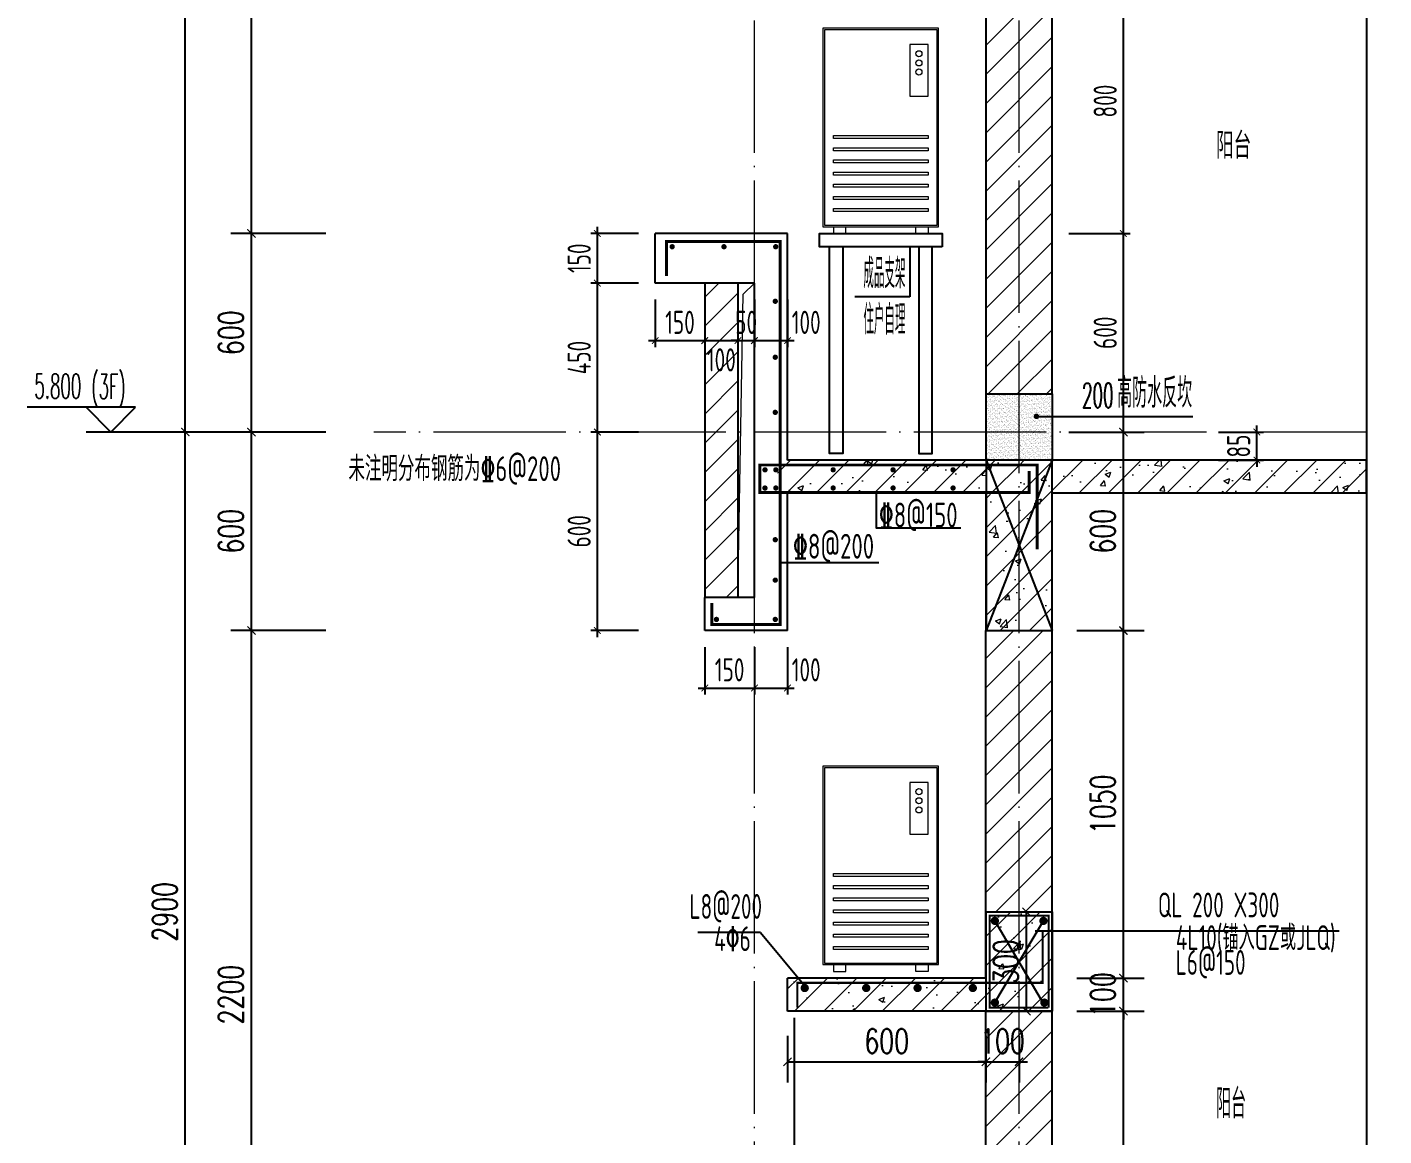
# Model space of a CAD drawing. Extents: x -668857 to 143095, y -247466 to 228182.
# Drawn here: x 45066 to 49166, y 156256 to 159607 of the extents above; entities that cross this region are included whole.
import ezdxf
from ezdxf.enums import TextEntityAlignment as Align

# ---------------------------------------------------------------- set-up
doc = ezdxf.new("R2010")
doc.units = 0
doc.header["$LTSCALE"] = 1000
doc.linetypes.add('DOTE', pattern=[2.42, 2, -0.2, 0.02, -0.2])
doc.linetypes.add('H3普通虚线', pattern=[4.2, 3, -1.2])
doc.layers.get('0').update_dxf_attribs({"linetype": 'CONTINUOUS'})
doc.layers.get('DEFPOINTS').update_dxf_attribs({"linetype": 'CONTINUOUS'})
for name, color, linetype in [('DIM', 2, 'CONTINUOUS'), ('DIM_ELEV', 3, 'CONTINUOUS'), ('DIM_IDEN', 67, 'CONTINUOUS'), ('DIM_SYMB', 3, 'CONTINUOUS'), ('PUB_DIM', 3, 'CONTINUOUS'), ('PUB_TEXT', 2, 'CONTINUOUS'), ('REIN', 6, 'CONTINUOUS'), ('REIND', 1, 'CONTINUOUS'), ('REINL', 1, 'CONTINUOUS'), ('S-BEAM-LINE2', 4, 'H3普通虚线'), ('S-大样-砼线', 7, 'CONTINUOUS'), ('S-引出线', 40, 'CONTINUOUS'), ('TEXT', 2, 'CONTINUOUS'), ('WALL', 5, 'CONTINUOUS'), ('水平筋标注', 7, 'CONTINUOUS'), ('看线', 251, 'CONTINUOUS'), ('空调外机', 8, 'CONTINUOUS'), ('立面-看线', 251, 'CONTINUOUS')]:
    doc.layers.add(name, color=color, linetype=linetype)
for name, color, linetype, lineweight in [('DOTE', 19, 'DOTE', 9), ('PUB_HATCH', 8, 'CONTINUOUS', 9), ('平面-空调室外机', 143, 'CONTINUOUS', 9), ('立面-洞口示意', 152, 'CONTINUOUS', 13)]:
    doc.layers.add(name, color=color, linetype=linetype, lineweight=lineweight)
doc.styles.add('_TCH_DIM', font='SIMPLEX.shx', dxfattribs={"width": 0.7, "bigfont": 'GBCBIG.shx'})
doc.styles.add('_TCH_DIM_T3', font='SIMPLEX', dxfattribs={"width": 0.705882, "bigfont": 'GBCBIG'})
doc.styles.add('DIM_FONT_T3', font='SIMPLEX', dxfattribs={"width": 0.705882, "bigfont": 'GBCBIG'})
doc.styles.add('TSSD_DIMENSION', font='Tssdeng.shx', dxfattribs={"width": 0.7, "bigfont": 'tssdchn.shx'})
doc.styles.add('TSSD_Label', font='Tssdeng.shx', dxfattribs={"width": 0.7, "bigfont": 'hztxt.shx'})
doc.styles.add('TSSD_REIN', font='tssdeng.shx', dxfattribs={"width": 0.7, "height": 300, "bigfont": 'tssdchn.shx'})
doc.dimstyles.new('_TCH_ARCH&&25', dxfattribs={"dimtxt": 74.375, "dimasz": 25, "dimexe": 62.5, "dimexo": 75, "dimgap": 25, "dimtad": 1, "dimdec": 0, "dimzin": 0, "dimdsep": 46, "dimtxsty": '_TCH_DIM_T3', "dimblk": 'ARCHTICK', "dimcen": 0.09, "dimclrt": 7, "dimazin": 0, "dimtfac": 1, "dimtdec": 0, "dimtix": 1, "dimtmove": 2, "dimatfit": 3, "dimldrblk": 'ARCHTICK', "dimfxl": 0, "dimtolj": 1, "dimtzin": 0, "dimarcsym": 0})
doc.dimstyles.new('TSSD_20_20', dxfattribs={"dimtxt": 60, "dimasz": 20, "dimexe": 20, "dimexo": 50, "dimgap": 20, "dimtad": 1, "dimdec": 0, "dimzin": 0, "dimdsep": 46, "dimtxsty": 'TSSD_DIMENSION', "dimblk": 'ARCHTICK', "dimblk1": 'ARCHTICK', "dimblk2": 'ARCHTICK', "dimcen": 0, "dimdle": 20, "dimclrt": 7, "dimadec": 0, "dimazin": 0, "dimtfac": 1, "dimtdec": 0, "dimtix": 1, "dimtmove": 2, "dimatfit": 3, "dimfxl": 0, "dimtolj": 1, "dimtzin": 0, "dimarcsym": 0})
pattern_1 = [(45, (0, 0), (-44.194174, 44.194174), []), (50, (0, 0), (179.315046, -15.688034), [18.75, -206.25]), (355, (0, 0), (-34.687833, 188.048033), [15, -165]), (100.4514, (14.94, -1.3), (144.627345, 172.359886), [15.935047, -175.285528]), (46.1842, (0, 50), (266.81026, -41.379754), [28.125, -309.375]), (96.6356, (22.23, 46.55), (233.66568, 243.52947), [23.90257, -262.92825]), (351.1842, (0, 50), (233.66549, 243.52965), [22.5, -247.5]), (21, (25, 37.5), (149.226763, -100.654723), [18.75, -206.25]), (326, (25, 37.5), (60.828833, 181.28751), [15, -165]), (71.4514, (37.44, 29.11), (210.055657, 80.632624), [15.935047, -175.285528]), (37.5, (0, 0), (3.039964, 83.2234635), [0, -163, 0, -167.5, 0, -165.625]), (7.5, (0, 0), (65.767384, 98.602928), [0, -95.5, 0, -159.25, 0, -63.125]), (327.5, (-55.75, 0), (133.455609, -5.638718), [0, -62.5, 0, -195, 0, -258.75]), (317.5, (-80.75, 0), (145.796542, 25.026246), [0, -81.25, 0, -129.5, 0, -183.75])]
pattern_2 = [(45, (0, 44.88), (-44.1941915, 44.1941915), [])]
pattern_3 = [(45, (-956095.346, 321071.136), (-44.1941915, 44.1941915), [])]
pattern_4 = [(45, (-956095.346, 321026.26), (-44.194174, 44.194174), []), (50, (-956095.35, 321026.26), (179.315046, -15.688034), [18.75, -206.25]), (355, (-956095.35, 321026.26), (-34.687833, 188.048033), [15, -165]), (100.4514, (-956080.4, 321024.95), (144.627345, 172.359886), [15.935047, -175.285528]), (46.1842, (-956095.35, 321076.26), (266.81026, -41.379754), [28.125, -309.375]), (96.6356, (-956073.1, 321072.8), (233.665676, 243.52947), [23.90257, -262.92825]), (351.1842, (-956095.35, 321076.26), (233.66549, 243.52965), [22.5, -247.5]), (21, (-956070.35, 321063.76), (149.226763, -100.654723), [18.75, -206.25]), (326, (-956070.35, 321063.76), (60.828833, 181.28751), [15, -165]), (71.4514, (-956057.91, 321055.37), (210.055657, 80.632624), [15.935047, -175.285528]), (37.5, (-956095.346, 321026.26), (3.039964, 83.2234635), [0, -163, 0, -167.5, 0, -165.625]), (7.5, (-956095.35, 321026.26), (65.767384, 98.602928), [0, -95.5, 0, -159.25, 0, -63.125]), (327.5, (-956151.096, 321026.26), (133.455609, -5.638718), [0, -62.5, 0, -195, 0, -258.75]), (317.5, (-956176.1, 321026.26), (145.796542, 25.026246), [0, -81.25, 0, -129.5, 0, -183.75])]

# ---------------------------------------------------------------- blocks, each defined once
blk = doc.blocks.new('kongtiao')
for p, q in [((-338.7, 49), (-338.7, -550.8)), ((11, 49), (-338.7, 49)), ((-334.1, 44.4), (-334.1, -546.2)), ((6.4, 44.4), (-334.1, 44.4)), ((6.4, -546.2), (6.4, 44.4)), ((11, -550.8), (11, 49)), ((-76.2, -0.5), (-76.2, -156.5)), ((-21.1, -0.5), (-76.2, -0.5)), ((-21.1, -156.5), (-21.1, -0.5)), ((-76.2, -156.5), (-21.1, -156.5)), ((-338.7, -550.8), (11, -550.8)), ((-334.1, -546.2), (6.4, -546.2)), ((-306.6, -550.8), (-306.6, -571.2)), ((-306.6, -571.2), (-269.8, -571.2)), ((-269.8, -571.2), (-269.8, -550.8)), ((-57.9, -571.2), (-57.9, -550.8)), ((-21.1, -571.2), (-57.9, -571.2)), ((-21.1, -550.8), (-21.1, -571.2))]:
    blk.add_line(p, q)
for points in [[(-306.6, -275.4), (-21.1, -275.4), (-21.1, -284.6), (-306.6, -284.6)], [(-306.6, -312.1), (-21.1, -312.1), (-21.1, -321.3), (-306.6, -321.3)], [(-306.6, -348.8), (-21.1, -348.8), (-21.1, -358), (-306.6, -358)], [(-306.6, -385.6), (-21.1, -385.6), (-21.1, -394.7), (-306.6, -394.7)], [(-306.6, -422.3), (-21.1, -422.3), (-21.1, -431.5), (-306.6, -431.5)], [(-306.6, -459), (-21.1, -459), (-21.1, -468.2), (-306.6, -468.2)], [(-306.6, -495.7), (-21.1, -495.7), (-21.1, -504.9), (-306.6, -504.9)]]:
    blk.add_lwpolyline(points, close=True)
for centre in [(-48.7, -28), (-48.7, -55.6), (-48.7, -83.1)]:
    blk.add_circle(centre, 9.18)
blk = doc.blocks.new('_ArchTick')
at = {"color": 0, "linetype": 'ByBlock', "const_width": 0.15}
blk.add_lwpolyline([(-0.5, -0.5), (0.5, 0.5)], dxfattribs=at)
blk = doc.blocks.new('*D2106')
at = {"layer": 'DEFPOINTS', "color": 0}
for p in [(895181.9, -114386.1), (895397.2, -114386.1), (895181.9, -114986.1)]:
    blk.add_point(p, dxfattribs=at)
at = {"layer": 'PUB_DIM', "color": 0, "lineweight": -2}
for p, q in [((895256.9, -114386.1), (895459.7, -114386.1)), ((895397.2, -114986.1), (895397.2, -114386.1)), ((895256.9, -114986.1), (895459.7, -114986.1))]:
    blk.add_line(p, q, dxfattribs=at)
at = {"layer": 'PUB_DIM', "color": 0, "lineweight": -2, "xscale": 25, "yscale": 25, "zscale": 25}
for p, rotation in [((895397.2, -114386.1), 90), ((895397.2, -114986.1), 270)]:
    blk.add_blockref('_ArchTick', p, dxfattribs=dict(at, rotation=rotation))
at = {"layer": 'PUB_DIM', "color": 7, "insert": (895335, -114686.1), "char_height": 74.38, "attachment_point": 5, "rotation": 90, "style": '_TCH_DIM_T3'}
blk.add_mtext('\\A1;600', dxfattribs=at)
blk = doc.blocks.new('*D2107')
at = {"layer": 'DEFPOINTS', "color": 0}
for p in [(895181.9, -114986.1), (895397.2, -114986.1), (895181.9, -116036.1)]:
    blk.add_point(p, dxfattribs=at)
at = {"layer": 'PUB_DIM', "color": 0, "lineweight": -2}
for p, q in [((895256.9, -114986.1), (895459.7, -114986.1)), ((895397.2, -116036.1), (895397.2, -114986.1)), ((895256.9, -116036.1), (895459.7, -116036.1))]:
    blk.add_line(p, q, dxfattribs=at)
at = {"layer": 'PUB_DIM', "color": 0, "lineweight": -2, "xscale": 25, "yscale": 25, "zscale": 25}
for p, rotation in [((895397.2, -114986.1), 90), ((895397.2, -116036.1), 270)]:
    blk.add_blockref('_ArchTick', p, dxfattribs=dict(at, rotation=rotation))
at = {"layer": 'PUB_DIM', "color": 7, "insert": (895335, -115511.1), "char_height": 74.38, "attachment_point": 5, "rotation": 90, "style": '_TCH_DIM_T3'}
blk.add_mtext('\\A1;1050', dxfattribs=at)
blk = doc.blocks.new('*D2108')
at = {"layer": 'DEFPOINTS', "color": 0}
for p in [(895181.9, -116036.1), (895397.2, -116036.1), (895181.9, -116136.1)]:
    blk.add_point(p, dxfattribs=at)
at = {"layer": 'PUB_DIM', "color": 0, "lineweight": -2}
for p, q in [((895256.9, -116036.1), (895459.7, -116036.1)), ((895397.2, -116036.1), (895397.2, -116011.1)), ((895397.2, -116136.1), (895397.2, -116036.1)), ((895256.9, -116136.1), (895459.7, -116136.1)), ((895397.2, -116136.1), (895397.2, -116161.1))]:
    blk.add_line(p, q, dxfattribs=at)
at = {"layer": 'PUB_DIM', "color": 0, "lineweight": -2, "xscale": 25, "yscale": 25, "zscale": 25}
for p, rotation in [((895397.2, -116036.1), 270), ((895397.2, -116136.1), 90)]:
    blk.add_blockref('_ArchTick', p, dxfattribs=dict(at, rotation=rotation))
at = {"layer": 'PUB_DIM', "color": 7, "insert": (895335, -116086.1), "char_height": 74.38, "attachment_point": 5, "rotation": 90, "style": '_TCH_DIM_T3'}
blk.add_mtext('\\A1;100', dxfattribs=at)
blk = doc.blocks.new('*D2109')
at = {"layer": 'DEFPOINTS', "color": 0}
for p in [(895181.9, -116136.1), (895397.2, -116136.1), (895181.9, -117186.1)]:
    blk.add_point(p, dxfattribs=at)
at = {"layer": 'PUB_DIM', "color": 0, "lineweight": -2}
for p, q in [((895256.9, -116136.1), (895459.7, -116136.1)), ((895397.2, -117186.1), (895397.2, -116136.1)), ((895256.9, -117186.1), (895459.7, -117186.1))]:
    blk.add_line(p, q, dxfattribs=at)
at = {"layer": 'PUB_DIM', "color": 0, "lineweight": -2, "xscale": 25, "yscale": 25, "zscale": 25}
for p, rotation in [((895397.2, -116136.1), 90), ((895397.2, -117186.1), 270)]:
    blk.add_blockref('_ArchTick', p, dxfattribs=dict(at, rotation=rotation))
at = {"layer": 'PUB_DIM', "color": 7, "insert": (895335, -116661.1), "char_height": 74.38, "attachment_point": 5, "rotation": 90, "style": '_TCH_DIM_T3'}
blk.add_mtext('\\A1;1050', dxfattribs=at)
blk = doc.blocks.new('*D2111')
at = {"layer": 'DEFPOINTS', "color": 0}
for p in [(894381.9, -116136.1), (894981.9, -116136.1), (894981.9, -116289.2)]:
    blk.add_point(p, dxfattribs=at)
at = {"layer": 'PUB_DIM', "color": 0, "lineweight": -2}
for p, q in [((894381.9, -116211.1), (894381.9, -116351.7)), ((894981.9, -116211.1), (894981.9, -116351.7)), ((894381.9, -116289.2), (894981.9, -116289.2))]:
    blk.add_line(p, q, dxfattribs=at)
at = {"layer": 'PUB_DIM', "color": 0, "lineweight": -2, "xscale": 25, "yscale": 25, "zscale": 25, "rotation": 180}
blk.add_blockref('_ArchTick', (894381.9, -116289.2), dxfattribs=at)
at = {"layer": 'PUB_DIM', "color": 0, "lineweight": -2, "xscale": 25, "yscale": 25, "zscale": 25}
blk.add_blockref('_ArchTick', (894981.9, -116289.2), dxfattribs=at)
at = {"layer": 'PUB_DIM', "color": 7, "insert": (894681.9, -116227), "char_height": 74.38, "attachment_point": 5, "style": '_TCH_DIM_T3'}
blk.add_mtext('\\A1;600', dxfattribs=at)
blk = doc.blocks.new('*D2112')
at = {"layer": 'DEFPOINTS', "color": 0}
for p in [(894981.9, -116136.1), (895081.9, -116136.1), (895081.9, -116289.2)]:
    blk.add_point(p, dxfattribs=at)
at = {"layer": 'PUB_DIM', "color": 0, "lineweight": -2}
for p, q in [((894981.9, -116211.1), (894981.9, -116351.7)), ((895081.9, -116211.1), (895081.9, -116351.7)), ((894981.9, -116289.2), (894956.9, -116289.2)), ((894981.9, -116289.2), (895081.9, -116289.2)), ((895081.9, -116289.2), (895106.9, -116289.2))]:
    blk.add_line(p, q, dxfattribs=at)
at = {"layer": 'PUB_DIM', "color": 0, "lineweight": -2, "xscale": 25, "yscale": 25, "zscale": 25}
blk.add_blockref('_ArchTick', (894981.9, -116289.2), dxfattribs=at)
at = {"layer": 'PUB_DIM', "color": 0, "lineweight": -2, "xscale": 25, "yscale": 25, "zscale": 25, "rotation": 180}
blk.add_blockref('_ArchTick', (895081.9, -116289.2), dxfattribs=at)
at = {"layer": 'PUB_DIM', "color": 7, "insert": (895031.9, -116227), "char_height": 74.38, "attachment_point": 5, "style": '_TCH_DIM_T3'}
blk.add_mtext('\\A1;100', dxfattribs=at)
blk = doc.blocks.new('*D2113')
at = {"layer": 'DEFPOINTS', "color": 0}
for p in [(894981.9, -115836.1), (895104.2, -115836.1), (894981.9, -116136.1)]:
    blk.add_point(p, dxfattribs=at)
at = {"layer": 'PUB_DIM', "color": 0, "lineweight": -2}
for p, q in [((895056.9, -115836.1), (895166.7, -115836.1)), ((895104.2, -116136.1), (895104.2, -115836.1)), ((895056.9, -116136.1), (895166.7, -116136.1))]:
    blk.add_line(p, q, dxfattribs=at)
at = {"layer": 'PUB_DIM', "color": 0, "lineweight": -2, "xscale": 25, "yscale": 25, "zscale": 25}
for p, rotation in [((895104.2, -115836.1), 90), ((895104.2, -116136.1), 270)]:
    blk.add_blockref('_ArchTick', p, dxfattribs=dict(at, rotation=rotation))
at = {"layer": 'PUB_DIM', "color": 7, "insert": (895042, -115986.1), "char_height": 74.38, "attachment_point": 5, "rotation": 90, "style": '_TCH_DIM_T3'}
blk.add_mtext('\\A1;300', dxfattribs=at)
blk = doc.blocks.new('*D2688')
at = {"layer": 'DEFPOINTS', "color": 0}
for p in [(46789.2, 158983.3), (46963.9, 158983.3), (46963.9, 158833.3)]:
    blk.add_point(p, dxfattribs=at)
at = {"layer": 'DIM', "color": 0, "lineweight": -2}
for p, q in [((46789.2, 158813.3), (46789.2, 159003.3)), ((46913.9, 158983.3), (46769.2, 158983.3)), ((46913.9, 158833.3), (46769.2, 158833.3))]:
    blk.add_line(p, q, dxfattribs=at)
at = {"layer": 'DIM', "color": 0, "lineweight": -2, "xscale": 20, "yscale": 20, "zscale": 20}
for p, rotation in [((46789.2, 158983.3), 90), ((46789.2, 158833.3), 270)]:
    blk.add_blockref('_ArchTick', p, dxfattribs=dict(at, rotation=rotation))
at = {"layer": 'DIM', "color": 7, "insert": (46734.2, 158908.3), "char_height": 70, "attachment_point": 5, "rotation": 90, "style": 'TSSD_DIMENSION'}
blk.add_mtext('\\A1;150', dxfattribs=at)
blk = doc.blocks.new('*D2689')
at = {"layer": 'DEFPOINTS', "color": 0}
for p in [(46789.2, 158833.3), (46963.9, 158833.3), (46963.9, 158383.2)]:
    blk.add_point(p, dxfattribs=at)
at = {"layer": 'DIM', "color": 0, "lineweight": -2}
for p, q in [((46913.9, 158833.3), (46769.2, 158833.3)), ((46789.2, 158363.2), (46789.2, 158853.3)), ((46913.9, 158383.2), (46769.2, 158383.2))]:
    blk.add_line(p, q, dxfattribs=at)
at = {"layer": 'DIM', "color": 0, "lineweight": -2, "xscale": 20, "yscale": 20, "zscale": 20}
for p, rotation in [((46789.2, 158833.3), 90), ((46789.2, 158383.2), 270)]:
    blk.add_blockref('_ArchTick', p, dxfattribs=dict(at, rotation=rotation))
at = {"layer": 'DIM', "color": 7, "insert": (46734.2, 158608.2), "char_height": 70, "attachment_point": 5, "rotation": 90, "style": 'TSSD_DIMENSION'}
blk.add_mtext('\\A1;450', dxfattribs=at)
blk = doc.blocks.new('*D2690')
at = {"layer": 'DEFPOINTS', "color": 0}
for p in [(46789.2, 158383.2), (46963.9, 158383.2), (46963.9, 157783.2)]:
    blk.add_point(p, dxfattribs=at)
at = {"layer": 'DIM', "color": 0, "lineweight": -2}
for p, q in [((46913.9, 158383.2), (46769.2, 158383.2)), ((46789.2, 157763.2), (46789.2, 158403.2)), ((46913.9, 157783.2), (46769.2, 157783.2))]:
    blk.add_line(p, q, dxfattribs=at)
at = {"layer": 'DIM', "color": 0, "lineweight": -2, "xscale": 20, "yscale": 20, "zscale": 20}
for p, rotation in [((46789.2, 158383.2), 90), ((46789.2, 157783.2), 270)]:
    blk.add_blockref('_ArchTick', p, dxfattribs=dict(at, rotation=rotation))
at = {"layer": 'DIM', "color": 7, "insert": (46734.2, 158083.2), "char_height": 70, "attachment_point": 5, "rotation": 90, "style": 'TSSD_DIMENSION'}
blk.add_mtext('\\A1;600', dxfattribs=at)
blk = doc.blocks.new('*D2691')
at = {"layer": 'DEFPOINTS', "color": 0}
for p in [(47113.9, 157783.2), (47263.9, 157783.2), (47263.9, 157609.5)]:
    blk.add_point(p, dxfattribs=at)
at = {"layer": 'DIM', "color": 0, "lineweight": -2}
for p, q in [((47113.9, 157733.2), (47113.9, 157589.5)), ((47263.9, 157733.2), (47263.9, 157589.5)), ((47093.9, 157609.5), (47283.9, 157609.5))]:
    blk.add_line(p, q, dxfattribs=at)
at = {"layer": 'DIM', "color": 0, "lineweight": -2, "xscale": 20, "yscale": 20, "zscale": 20, "rotation": 180}
blk.add_blockref('_ArchTick', (47113.9, 157609.5), dxfattribs=at)
at = {"layer": 'DIM', "color": 0, "lineweight": -2, "xscale": 20, "yscale": 20, "zscale": 20}
blk.add_blockref('_ArchTick', (47263.9, 157609.5), dxfattribs=at)
at = {"layer": 'DIM', "color": 7, "insert": (47188.9, 157664.5), "char_height": 70, "attachment_point": 5, "style": 'TSSD_DIMENSION'}
blk.add_mtext('\\A1;150', dxfattribs=at)
blk = doc.blocks.new('*D2692')
at = {"layer": 'DEFPOINTS', "color": 0}
for p in [(47263.9, 157783.2), (47363.9, 157783.2), (47363.9, 157609.5)]:
    blk.add_point(p, dxfattribs=at)
at = {"layer": 'DIM', "color": 0, "lineweight": -2}
for p, q in [((47263.9, 157733.2), (47263.9, 157589.5)), ((47363.9, 157733.2), (47363.9, 157589.5)), ((47243.9, 157609.5), (47383.9, 157609.5))]:
    blk.add_line(p, q, dxfattribs=at)
at = {"layer": 'DIM', "color": 0, "lineweight": -2, "xscale": 20, "yscale": 20, "zscale": 20, "rotation": 180}
blk.add_blockref('_ArchTick', (47263.9, 157609.5), dxfattribs=at)
at = {"layer": 'DIM', "color": 0, "lineweight": -2, "xscale": 20, "yscale": 20, "zscale": 20}
blk.add_blockref('_ArchTick', (47363.9, 157609.5), dxfattribs=at)
at = {"layer": 'DIM', "color": 7, "insert": (47420.3, 157664.5), "char_height": 70, "attachment_point": 5, "style": 'TSSD_DIMENSION'}
blk.add_mtext('\\A1;100', dxfattribs=at)
blk = doc.blocks.new('*D2693')
at = {"layer": 'DEFPOINTS', "color": 0}
for p in [(46963.9, 158833.3), (47113.9, 158833.3), (47113.9, 158659.6)]:
    blk.add_point(p, dxfattribs=at)
at = {"layer": 'DIM', "color": 0, "lineweight": -2}
for p, q in [((46963.9, 158783.3), (46963.9, 158639.6)), ((47113.9, 158783.3), (47113.9, 158639.6)), ((46943.9, 158659.6), (47133.9, 158659.6))]:
    blk.add_line(p, q, dxfattribs=at)
at = {"layer": 'DIM', "color": 0, "lineweight": -2, "xscale": 20, "yscale": 20, "zscale": 20, "rotation": 180}
blk.add_blockref('_ArchTick', (46963.9, 158659.6), dxfattribs=at)
at = {"layer": 'DIM', "color": 0, "lineweight": -2, "xscale": 20, "yscale": 20, "zscale": 20}
blk.add_blockref('_ArchTick', (47113.9, 158659.6), dxfattribs=at)
at = {"layer": 'DIM', "color": 7, "insert": (47038.9, 158714.6), "char_height": 70, "attachment_point": 5, "style": 'TSSD_DIMENSION'}
blk.add_mtext('\\A1;150', dxfattribs=at)
blk = doc.blocks.new('*D2694')
at = {"layer": 'DEFPOINTS', "color": 0}
for p in [(47113.9, 158833.3), (47213.9, 158833.3), (47213.9, 158659.6)]:
    blk.add_point(p, dxfattribs=at)
at = {"layer": 'DIM', "color": 0, "lineweight": -2}
for p, q in [((47113.9, 158783.3), (47113.9, 158639.6)), ((47213.9, 158783.3), (47213.9, 158639.6)), ((47093.9, 158659.6), (47233.9, 158659.6))]:
    blk.add_line(p, q, dxfattribs=at)
at = {"layer": 'DIM', "color": 0, "lineweight": -2, "xscale": 20, "yscale": 20, "zscale": 20, "rotation": 180}
blk.add_blockref('_ArchTick', (47113.9, 158659.6), dxfattribs=at)
at = {"layer": 'DIM', "color": 0, "lineweight": -2, "xscale": 20, "yscale": 20, "zscale": 20}
blk.add_blockref('_ArchTick', (47213.9, 158659.6), dxfattribs=at)
at = {"layer": 'DIM', "color": 7, "insert": (47163.9, 158601.2), "char_height": 70, "attachment_point": 5, "style": 'TSSD_DIMENSION'}
blk.add_mtext('\\A1;100', dxfattribs=at)
blk = doc.blocks.new('*D2695')
at = {"layer": 'DEFPOINTS', "color": 0}
for p in [(47213.9, 158833.3), (47263.9, 158833.3), (47263.9, 158659.6)]:
    blk.add_point(p, dxfattribs=at)
at = {"layer": 'DIM', "color": 0, "lineweight": -2}
for p, q in [((47213.9, 158783.3), (47213.9, 158639.6)), ((47263.9, 158783.3), (47263.9, 158639.6)), ((47213.9, 158659.6), (47193.9, 158659.6)), ((47213.9, 158659.6), (47263.9, 158659.6)), ((47263.9, 158659.6), (47283.9, 158659.6))]:
    blk.add_line(p, q, dxfattribs=at)
at = {"layer": 'DIM', "color": 0, "lineweight": -2, "xscale": 20, "yscale": 20, "zscale": 20}
blk.add_blockref('_ArchTick', (47213.9, 158659.6), dxfattribs=at)
at = {"layer": 'DIM', "color": 0, "lineweight": -2, "xscale": 20, "yscale": 20, "zscale": 20, "rotation": 180}
blk.add_blockref('_ArchTick', (47263.9, 158659.6), dxfattribs=at)
at = {"layer": 'DIM', "color": 7, "insert": (47238.9, 158714.6), "char_height": 70, "attachment_point": 5, "style": 'TSSD_DIMENSION'}
blk.add_mtext('\\A1;50', dxfattribs=at)
blk = doc.blocks.new('*D2696')
at = {"layer": 'DEFPOINTS', "color": 0}
for p in [(47263.9, 158833.3), (47363.9, 158833.3), (47363.9, 158659.6)]:
    blk.add_point(p, dxfattribs=at)
at = {"layer": 'DIM', "color": 0, "lineweight": -2}
for p, q in [((47263.9, 158783.3), (47263.9, 158639.6)), ((47363.9, 158783.3), (47363.9, 158639.6)), ((47243.9, 158659.6), (47383.9, 158659.6))]:
    blk.add_line(p, q, dxfattribs=at)
at = {"layer": 'DIM', "color": 0, "lineweight": -2, "xscale": 20, "yscale": 20, "zscale": 20, "rotation": 180}
blk.add_blockref('_ArchTick', (47263.9, 158659.6), dxfattribs=at)
at = {"layer": 'DIM', "color": 0, "lineweight": -2, "xscale": 20, "yscale": 20, "zscale": 20}
blk.add_blockref('_ArchTick', (47363.9, 158659.6), dxfattribs=at)
at = {"layer": 'DIM', "color": 7, "insert": (47420.3, 158714.6), "char_height": 70, "attachment_point": 5, "style": 'TSSD_DIMENSION'}
blk.add_mtext('\\A1;100', dxfattribs=at)
blk = doc.blocks.new('*D2697')
at = {"layer": 'DEFPOINTS', "color": 0}
for p in [(48616.5, 158383.2), (48782.5, 158383.2), (48616.5, 158298.2)]:
    blk.add_point(p, dxfattribs=at)
at = {"layer": 'DIM', "color": 0, "lineweight": -2}
for p, q in [((48666.5, 158383.2), (48802.5, 158383.2)), ((48782.5, 158383.2), (48782.5, 158403.2)), ((48782.5, 158298.2), (48782.5, 158383.2)), ((48666.5, 158298.2), (48802.5, 158298.2)), ((48782.5, 158298.2), (48782.5, 158278.2))]:
    blk.add_line(p, q, dxfattribs=at)
at = {"layer": 'DIM', "color": 0, "lineweight": -2, "xscale": 20, "yscale": 20, "zscale": 20}
for p, rotation in [((48782.5, 158383.2), 270), ((48782.5, 158298.2), 90)]:
    blk.add_blockref('_ArchTick', p, dxfattribs=dict(at, rotation=rotation))
at = {"layer": 'DIM', "color": 7, "insert": (48727.5, 158340.7), "char_height": 70, "attachment_point": 5, "rotation": 90, "style": 'TSSD_DIMENSION'}
blk.add_mtext('\\A1;85', dxfattribs=at)
blk = doc.blocks.new('*D2704')
at = {"layer": 'DEFPOINTS', "color": 0}
for p in [(48163.9, 159783.2), (48379.1, 159783.2), (48163.9, 158983.2)]:
    blk.add_point(p, dxfattribs=at)
at = {"layer": 'DIM', "color": 0, "lineweight": -2}
for p, q in [((48213.9, 159783.2), (48399.1, 159783.2)), ((48379.1, 158963.2), (48379.1, 159803.2)), ((48213.9, 158983.2), (48399.1, 158983.2))]:
    blk.add_line(p, q, dxfattribs=at)
at = {"layer": 'DIM', "color": 0, "lineweight": -2, "xscale": 20, "yscale": 20, "zscale": 20}
for p, rotation in [((48379.1, 159783.2), 90), ((48379.1, 158983.2), 270)]:
    blk.add_blockref('_ArchTick', p, dxfattribs=dict(at, rotation=rotation))
at = {"layer": 'DIM', "color": 7, "insert": (48324.1, 159383.2), "char_height": 70, "attachment_point": 5, "rotation": 90, "style": 'TSSD_DIMENSION'}
blk.add_mtext('\\A1;800', dxfattribs=at)
blk = doc.blocks.new('*D2705')
at = {"layer": 'DEFPOINTS', "color": 0}
for p in [(48163.9, 158983.2), (48379.1, 158983.2), (48163.9, 158383.2)]:
    blk.add_point(p, dxfattribs=at)
at = {"layer": 'DIM', "color": 0, "lineweight": -2}
for p, q in [((48379.1, 158363.2), (48379.1, 159003.2)), ((48213.9, 158983.2), (48399.1, 158983.2)), ((48213.9, 158383.2), (48399.1, 158383.2))]:
    blk.add_line(p, q, dxfattribs=at)
at = {"layer": 'DIM', "color": 0, "lineweight": -2, "xscale": 20, "yscale": 20, "zscale": 20}
for p, rotation in [((48379.1, 158983.2), 90), ((48379.1, 158383.2), 270)]:
    blk.add_blockref('_ArchTick', p, dxfattribs=dict(at, rotation=rotation))
at = {"layer": 'DIM', "color": 7, "insert": (48324.1, 158683.2), "char_height": 70, "attachment_point": 5, "rotation": 90, "style": 'TSSD_DIMENSION'}
blk.add_mtext('\\A1;600', dxfattribs=at)
blk = doc.blocks.new('*D2757')
at = {"layer": 'DEFPOINTS', "color": 0}
for p in [(45743.7, 157783.2), (46043.7, 157783.2), (46043.7, 155583.2)]:
    blk.add_point(p, dxfattribs=at)
at = {"layer": 'PUB_DIM', "color": 0, "lineweight": -2}
for p, q in [((45968.7, 157783.2), (45681.2, 157783.2)), ((45743.7, 155583.2), (45743.7, 157783.2)), ((45968.7, 155583.2), (45681.2, 155583.2))]:
    blk.add_line(p, q, dxfattribs=at)
at = {"layer": 'PUB_DIM', "color": 0, "lineweight": -2, "xscale": 25, "yscale": 25, "zscale": 25}
for p, rotation in [((45743.7, 157783.2), 90), ((45743.7, 155583.2), 270)]:
    blk.add_blockref('_ArchTick', p, dxfattribs=dict(at, rotation=rotation))
at = {"layer": 'PUB_DIM', "color": 7, "insert": (45681.5, 156683.2), "char_height": 74.38, "attachment_point": 5, "rotation": 90, "style": '_TCH_DIM_T3'}
blk.add_mtext('\\A1;2200', dxfattribs=at)
blk = doc.blocks.new('*D2758')
at = {"layer": 'DEFPOINTS', "color": 0}
for p in [(45743.7, 158383.2), (46043.7, 158383.2), (46043.7, 157783.2)]:
    blk.add_point(p, dxfattribs=at)
at = {"layer": 'PUB_DIM', "color": 0, "lineweight": -2}
for p, q in [((45968.7, 158383.2), (45681.2, 158383.2)), ((45743.7, 157783.2), (45743.7, 158383.2)), ((45968.7, 157783.2), (45681.2, 157783.2))]:
    blk.add_line(p, q, dxfattribs=at)
at = {"layer": 'PUB_DIM', "color": 0, "lineweight": -2, "xscale": 25, "yscale": 25, "zscale": 25}
for p, rotation in [((45743.7, 158383.2), 90), ((45743.7, 157783.2), 270)]:
    blk.add_blockref('_ArchTick', p, dxfattribs=dict(at, rotation=rotation))
at = {"layer": 'PUB_DIM', "color": 7, "insert": (45681.5, 158083.2), "char_height": 74.38, "attachment_point": 5, "rotation": 90, "style": '_TCH_DIM_T3'}
blk.add_mtext('\\A1;600', dxfattribs=at)
blk = doc.blocks.new('*D2759')
at = {"layer": 'DEFPOINTS', "color": 0}
for p in [(45743.7, 158983.3), (46043.7, 158983.3), (46043.7, 158383.2)]:
    blk.add_point(p, dxfattribs=at)
at = {"layer": 'PUB_DIM', "color": 0, "lineweight": -2}
for p, q in [((45968.7, 158983.3), (45681.2, 158983.3)), ((45743.7, 158383.2), (45743.7, 158983.3)), ((45968.7, 158383.2), (45681.2, 158383.2))]:
    blk.add_line(p, q, dxfattribs=at)
at = {"layer": 'PUB_DIM', "color": 0, "lineweight": -2, "xscale": 25, "yscale": 25, "zscale": 25}
for p, rotation in [((45743.7, 158983.3), 90), ((45743.7, 158383.2), 270)]:
    blk.add_blockref('_ArchTick', p, dxfattribs=dict(at, rotation=rotation))
at = {"layer": 'PUB_DIM', "color": 7, "insert": (45681.5, 158683.2), "char_height": 74.38, "attachment_point": 5, "rotation": 90, "style": '_TCH_DIM_T3'}
blk.add_mtext('\\A1;600', dxfattribs=at)
blk = doc.blocks.new('*D2760')
at = {"layer": 'DEFPOINTS', "color": 0}
for p in [(45743.7, 160683.2), (46043.7, 160683.2), (46043.7, 158983.3)]:
    blk.add_point(p, dxfattribs=at)
at = {"layer": 'PUB_DIM', "color": 0, "lineweight": -2}
for p, q in [((45968.7, 160683.2), (45681.2, 160683.2)), ((45743.7, 158983.3), (45743.7, 160683.2)), ((45968.7, 158983.3), (45681.2, 158983.3))]:
    blk.add_line(p, q, dxfattribs=at)
at = {"layer": 'PUB_DIM', "color": 0, "lineweight": -2, "xscale": 25, "yscale": 25, "zscale": 25}
for p, rotation in [((45743.7, 160683.2), 90), ((45743.7, 158983.3), 270)]:
    blk.add_blockref('_ArchTick', p, dxfattribs=dict(at, rotation=rotation))
at = {"layer": 'PUB_DIM', "color": 7, "insert": (45681.5, 159833.2), "char_height": 74.38, "attachment_point": 5, "rotation": 90, "style": '_TCH_DIM_T3'}
blk.add_mtext('\\A1;1700', dxfattribs=at)
blk = doc.blocks.new('*D2774')
at = {"layer": 'DEFPOINTS', "color": 0}
for p in [(45543.7, 158383.2), (46043.7, 158383.2), (46043.7, 155483.2)]:
    blk.add_point(p, dxfattribs=at)
at = {"layer": 'PUB_DIM', "color": 0, "lineweight": -2}
for p, q in [((45968.7, 158383.2), (45481.2, 158383.2)), ((45543.7, 155483.2), (45543.7, 158383.2)), ((45968.7, 155483.2), (45481.2, 155483.2))]:
    blk.add_line(p, q, dxfattribs=at)
at = {"layer": 'PUB_DIM', "color": 0, "lineweight": -2, "xscale": 25, "yscale": 25, "zscale": 25}
for p, rotation in [((45543.7, 158383.2), 90), ((45543.7, 155483.2), 270)]:
    blk.add_blockref('_ArchTick', p, dxfattribs=dict(at, rotation=rotation))
at = {"layer": 'PUB_DIM', "color": 7, "insert": (45481.5, 156933.2), "char_height": 74.38, "attachment_point": 5, "rotation": 90, "style": '_TCH_DIM_T3'}
blk.add_mtext('\\A1;2900', dxfattribs=at)
blk = doc.blocks.new('*D2775')
at = {"layer": 'DEFPOINTS', "color": 0}
for p in [(45543.7, 161283.2), (46043.7, 161283.2), (46043.7, 158383.2)]:
    blk.add_point(p, dxfattribs=at)
at = {"layer": 'PUB_DIM', "color": 0, "lineweight": -2}
for p, q in [((45968.7, 161283.2), (45481.2, 161283.2)), ((45543.7, 158383.2), (45543.7, 161283.2)), ((45968.7, 158383.2), (45481.2, 158383.2))]:
    blk.add_line(p, q, dxfattribs=at)
at = {"layer": 'PUB_DIM', "color": 0, "lineweight": -2, "xscale": 25, "yscale": 25, "zscale": 25}
for p, rotation in [((45543.7, 161283.2), 90), ((45543.7, 158383.2), 270)]:
    blk.add_blockref('_ArchTick', p, dxfattribs=dict(at, rotation=rotation))
at = {"layer": 'PUB_DIM', "color": 7, "insert": (45481.5, 159833.2), "char_height": 74.38, "attachment_point": 5, "rotation": 90, "style": '_TCH_DIM_T3'}
blk.add_mtext('\\A1;2900', dxfattribs=at)
blk = doc.blocks.new('20210809.02275929')
at = {"layer": 'REIN', "const_width": 9}
for points in [[(88113.3, 67634.2), (88113.3, 67738.1), (88457.1, 67738.1), (88457.1, 66580.9), (88250.3, 66580.9), (88250.3, 66645.6)], [(89233.9, 66808.4), (89233.9, 67063.1), (88395.2, 67063.1), (88395.2, 66980.3), (89209.6, 66980.3), (89209.6, 67044.5)]]:
    blk.add_lwpolyline(points, dxfattribs=at)
at = {"layer": 'REIN', "const_width": 8}
for points in [[(88126.4, 67722.7, 1), (88134.4, 67722.7, 1)], [(88283, 67722.7, 1), (88291, 67722.7, 1)], [(88439.4, 67722.7, 1), (88447.4, 67722.7, 1)], [(88438, 67557.9, 1), (88446, 67557.9, 1)], [(88438, 67388.8, 1), (88446, 67388.8, 1)], [(88438, 67222.2, 1), (88446, 67222.2, 1)], [(88406.9, 67048.5, 1), (88414.9, 67048.5, 1)], [(88439.8, 67048.5, 1), (88447.8, 67048.5, 1)], [(88613, 67048.5, 1), (88621, 67048.5, 1)], [(88794.1, 67048.5, 1), (88802.1, 67048.5, 1)], [(88975.4, 67048.5, 1), (88983.4, 67048.5, 1)], [(88406.9, 66993.5, 1), (88414.9, 66993.5, 1)], [(88439.8, 66993.5, 1), (88447.8, 66993.5, 1)], [(88613, 66993.5, 1), (88621, 66993.5, 1)], [(88794.1, 66993.5, 1), (88802.1, 66993.5, 1)], [(88975.4, 66993.5, 1), (88983.4, 66993.5, 1)], [(88438, 66837.3, 1), (88446, 66837.3, 1)], [(88438, 66715.1, 1), (88446, 66715.1, 1)], [(88260.3, 66596.4, 1), (88268.3, 66596.4, 1)], [(88438, 66596.4, 1), (88446, 66596.4, 1)]]:
    blk.add_lwpolyline(points, format="xyb", close=True, dxfattribs=at)
at = {"layer": 'S-引出线'}
blk.add_line((88457.1, 66768.4), (88755, 66768.4), dxfattribs=at)
blk.add_lwpolyline([(88746.9, 66980.3), (88746.9, 66873.3), (89002.9, 66873.3)], dxfattribs=at)
at = {"layer": 'TEXT', "style": 'TSSD_REIN', "width": 0.7}
for s, p in [('未注明分布钢筋为%%1326@200', (87152, 67014.4)), ('%%1328@150', (88755.1, 66874.3)), ('\x848@200', (88495.7, 66780.1))]:
    blk.add_text(s, height=75, rotation=0, dxfattribs=at).set_placement(p)
blk = doc.blocks.new('20210810.12121897')
at = {"layer": 'S-大样-砼线'}
for p, q in [((0, 515), (200, 0)), ((200, 515), (0, 0))]:
    blk.add_line(p, q, dxfattribs=at)
blk.add_lwpolyline([(200, 515), (0, 515), (0, 0), (200, 0)], close=True, dxfattribs=at)
blk = doc.blocks.new('QL-3')
at = {"layer": 'REIND', "const_width": 12.5}
for points in [[(312893.5, 71264.4, 1), (312881, 71264.4, 1)], [(313040.3, 71264.4, 1), (313027.8, 71264.4, 1)], [(312893.5, 71017.4, 1), (312881, 71017.4, 1)], [(313043, 71017.4, 1), (313030.5, 71017.4, 1)]]:
    blk.add_lwpolyline(points, format="xyb", close=True, dxfattribs=at)
at = {"layer": 'REINL', "const_width": 6.25}
blk.add_lwpolyline([(313049.7, 71001.6), (313049.7, 71280), (312871.7, 71280), (312871.7, 71001.8), (313049.3, 71001.8)], dxfattribs=at)
at = {"layer": 'S-BEAM-LINE2'}
for p, q in [((312887.3, 71017.4), (313034, 71264.4)), ((312887.3, 71264.4), (313034, 71014.1))]:
    blk.add_line(p, q, dxfattribs=at)
blk.add_lwpolyline([(312860.5, 71291.8), (313060.4, 71291.8), (313060.4, 70991.8), (312860.5, 70991.8)], close=True, dxfattribs=at)
at = {"layer": 'TEXT'}
blk.add_line((313009.3, 71233.9), (313928.2, 71233.9), dxfattribs=at)
at = {"layer": 'TEXT', "style": 'TSSD_Label', "width": 0.65}
for s, p in [('QL 200 X300', (313747.1, 71252.6)), ('4L10(锚入GZ或JLQ)', (313917.4, 71153.8)), ('L6@150', (313645.1, 71078.8))]:
    blk.add_text(s, height=75, dxfattribs=at).set_placement(p, align=Align.BOTTOM_RIGHT)
blk = doc.blocks.new('BW-27856318', base_point=(594987.6, -571981, 0))
at = {"layer": 'REIND', "const_width": 12.5}
for points in [[(595320.6, -571921.5, 1), (595308.1, -571921.5, 1)], [(595506.4, -571921.5, 1), (595493.9, -571921.5, 1)], [(595661.6, -571921.5, 1), (595649.1, -571921.5, 1)], [(595828.6, -571921.5, 1), (595816.1, -571921.5, 1)]]:
    blk.add_lwpolyline(points, format="xyb", close=True, dxfattribs=at)
at = {"layer": 'REINL', "const_width": 6.25}
blk.add_lwpolyline([(595292.1, -571981), (595292.1, -571905.9), (596033.8, -571905.9), (596033.8, -571750.9)], dxfattribs=at)
at = {"layer": 'TEXT', "extrusion": (1.22465e-16, 0, -1)}
blk.add_line((595181.1, -571753.7), (594991, -571753.7), dxfattribs=at)
at = {"layer": 'TEXT'}
blk.add_line((595181.1, -571753.7), (595314.3, -571915.2), dxfattribs=at)
at = {"layer": 'TEXT', "style": 'TSSD_Label', "width": 0.65}
for s, p in [('L8@200', (595185.3, -571735)), ('4%%1306', (595151.2, -571832.5))]:
    blk.add_text(s, height=75, dxfattribs=at).set_placement(p, align=Align.BOTTOM_RIGHT)
blk = doc.blocks.new('VBCVBCBCBF')
at = {"layer": 'PUB_HATCH'}
h = blk.add_hatch(dxfattribs=at)
h.set_pattern_fill('普通砖', color=256, scale=25, style=0)
h.set_pattern_definition(pattern_2)
h.paths.add_polyline_path([(894981.9, -115836.1), (895181.9, -115836.1), (895181.9, -114986.1), (894981.9, -114986.1)])
h = blk.add_hatch(dxfattribs=at)
h.set_pattern_fill('钢筋混凝土', color=256, scale=25, style=0)
h.set_pattern_definition(pattern_1)
h.paths.add_polyline_path([(894981.9, -116036.1), (895181.9, -116136.1), (895181.9, -115836.1), (894981.9, -115836.1)])
h = blk.add_hatch(dxfattribs=at)
h.set_pattern_fill('钢筋混凝土', color=256, scale=25, style=0)
h.set_pattern_definition(pattern_1)
h.paths.add_polyline_path([(895181.9, -116136.1), (894981.9, -116036.1), (894381.9, -116036.1), (894381.9, -116136.1)])
h = blk.add_hatch(dxfattribs=at)
h.set_pattern_fill('普通砖', color=256, scale=25, style=0)
h.set_pattern_definition(pattern_2)
h.paths.add_polyline_path([(895181.9, -117171.1), (895181.9, -116136.1), (894981.9, -116136.1), (894981.9, -117171.1)])
at = {"layer": 'WALL'}
for p, q in [((894981.9, -115836.1), (894981.9, -114986.1)), ((894981.9, -114986.1), (895181.9, -114986.1)), ((895181.9, -115836.1), (895181.9, -114986.1)), ((894981.9, -116036.1), (894981.9, -115836.1)), ((894981.9, -115836.1), (895181.9, -115836.1)), ((895181.9, -116136.1), (895181.9, -115836.1)), ((894981.9, -116036.1), (894381.9, -116036.1)), ((894381.9, -116136.1), (894381.9, -116036.1)), ((895181.9, -116136.1), (894381.9, -116136.1)), ((894981.9, -117171.1), (894981.9, -116136.1)), ((894981.9, -116136.1), (895181.9, -116136.1)), ((895181.9, -117171.1), (895181.9, -116136.1))]:
    blk.add_line(p, q, dxfattribs=at)
at = {"layer": '看线'}
blk.add_line((894401.9, -116156.1), (894401.9, -117166.1), dxfattribs=at)
at = {"layer": '平面-空调室外机'}
blk.add_blockref('kongtiao', (894827.8, -115444.9), dxfattribs=at)
at = {"layer": 'PUB_TEXT', "style": 'DIM_FONT_T3', "width": 0.705882}
blk.add_text('阳台', height=89.36, dxfattribs=at).set_placement((895677.3, -116460.5))
at = {"layer": 'PUB_DIM'}
for p1, p2, distance, picture, middle in [((895181.9, -114986.1), (895181.9, -114386.1), -215.2, '*D2106', (895335, -114686.1)), ((895181.9, -116036.1), (895181.9, -114986.1), -215.2, '*D2107', (895335, -115511.1)), ((894981.9, -116136.1), (894981.9, -115836.1), -122.3, '*D2113', (895042, -115986.1)), ((895181.9, -116136.1), (895181.9, -116036.1), -215.2, '*D2108', (895335, -116086.1)), ((895181.9, -117186.1), (895181.9, -116136.1), -215.2, '*D2109', (895335, -116661.1)), ((894381.9, -116136.1), (894981.9, -116136.1), -153.1, '*D2111', (894681.9, -116227)), ((894981.9, -116136.1), (895081.9, -116136.1), -153.1, '*D2112', (895031.9, -116227))]:
    dim = blk.add_aligned_dim(p1=p1, p2=p2, distance=distance, dimstyle='_TCH_ARCH&&25', dxfattribs=at)
    dim.commit()
    dim.dimension.update_dxf_attribs({"geometry": picture, "text_midpoint": middle})

msp = doc.modelspace()

# ---------------------------------------------------------------- hatches: boundary and pattern name
at = {"layer": 'PUB_HATCH'}
h = msp.add_hatch(dxfattribs=at)
h.set_pattern_fill('普通砖', color=256, scale=25, style=0)
h.set_pattern_definition(pattern_3)
h.paths.add_polyline_path([(48163.85, 158498.23), (48163.85, 159783.23), (47963.85, 159783.23), (47963.85, 158498.23)])
h = msp.add_hatch(dxfattribs=at)
h.set_pattern_fill('普通砖', color=256, scale=25, style=0)
h.set_pattern_definition(pattern_3)
h.paths.add_polyline_path([(47113.85, 158833.26), (47113.85, 157883.26), (47213.85, 157883.26), (47213.85, 158833.26)])
h = msp.add_hatch(dxfattribs=at)
h.set_pattern_fill('钢筋混凝土', color=256, scale=25, style=0)
h.set_pattern_definition(pattern_4)
h.paths.add_polyline_path([(48063.85, 158231.56), (48063.85, 158298.23), (47363.85, 158298.23), (47330.52, 158264.89), (47363.85, 158198.23), (47963.85, 158198.23)])
h = msp.add_hatch(dxfattribs=at)
h.set_pattern_fill('钢筋混凝土', color=256, scale=25, style=0)
h.set_pattern_definition(pattern_4)
h.paths.add_polyline_path([(49113.85, 158298.23), (48063.85, 158298.23), (48063.85, 158231.56), (48163.85, 158198.23), (49113.85, 158198.23)])
h = msp.add_hatch(dxfattribs=at)
h.set_pattern_fill('钢筋混凝土', color=256, scale=25, style=0)
h.set_pattern_definition(pattern_4)
h.paths.add_polyline_path([(48163.85, 157783.23), (48163.85, 158198.23), (48063.85, 158231.56), (47963.85, 158198.23), (47963.85, 157783.23)])
at = {"layer": '立面-看线'}
h = msp.add_hatch(dxfattribs=at)
h.set_pattern_fill('碎沙', color=256, scale=4)
h.set_pattern_definition([(37.5, (-753089.389, -227063.7266), (-0.32000626, 9.78826475), [0, -7.7216, 0, -8.636, 0, -8.255]), (7.5, (-753089.389, -227063.727), (8.99046566, 14.33650201), [0, -4.1656, 0, -6.9596, 0, -2.667]), (327.5, (-753095.6375, -227063.727), (15.819847405, 0.02874369), [0, -2.54, 0, -9.144, 0, -11.938]), (317.5, (-753095.638, -227063.727), (15.27112905, 4.45858647), [0, -1.27, 0, -5.9944, 0, -6.858])])
h.paths.add_polyline_path([(47963.85, 158298.23), (48163.85, 158298.23), (48163.85, 158498.23), (47963.85, 158498.23)])

# ---------------------------------------------------------------- linework, layer by layer
at = {"layer": 'DIM'}
for p, q in [((47733.51, 158943.22), (47733.51, 158791.69)), ((47733.51, 158791.69), (47566.98, 158791.69))]:
    msp.add_line(p, q, dxfattribs=at)
at = {"layer": 'DIM_ELEV', "color": 1}
for p, q in [((45393.66, 158458.23), (45065.66, 158458.23)), ((45318.66, 158383.23), (45243.66, 158458.23)), ((45318.66, 158383.23), (45393.66, 158458.23)), ((45743.66, 158383.23), (45243.66, 158383.23))]:
    msp.add_line(p, q, dxfattribs=at)
at = {"layer": 'DIM_IDEN'}
for p, q in [((48116.29, 158430.51), (48230.66, 158430.51)), ((48230.66, 158430.51), (48589.21, 158430.51))]:
    msp.add_line(p, q, dxfattribs=at)
at = {"layer": 'DIM_IDEN', "const_width": 8.33}
msp.add_lwpolyline([(48112.13, 158430.51, 1), (48120.46, 158430.51, 1)], format="xyb", close=True, dxfattribs=at)
at = {"layer": 'DIM_SYMB'}
msp.add_lwpolyline([(49113.85, 170503.23), (49113.85, 160871.35), (49166.35, 160852.24), (49061.35, 160833.73), (49113.85, 160815.1), (49113.85, 151183.22)], dxfattribs=at)
at = {"layer": 'DOTE', "color": 1, "linetype": 'DOTE', "ltscale": 0.2}
for p, q in [((47263.85, 151483.22), (47263.85, 171083.23)), ((48063.85, 151483.22), (48063.85, 171083.23)), ((49113.85, 158383.23), (46113.66, 158383.23))]:
    msp.add_line(p, q, dxfattribs=at)
at = {"layer": 'WALL'}
for p, q in [((47963.85, 158498.23), (47963.85, 159783.23)), ((48163.85, 158498.23), (48163.85, 159783.23)), ((47363.85, 158983.26), (46963.85, 158983.26)), ((46963.85, 158833.26), (46963.85, 158983.26)), ((47363.85, 158298.23), (47363.85, 158983.26)), ((47263.85, 158833.26), (46963.85, 158833.26)), ((47113.85, 158833.26), (47113.85, 157883.26)), ((47213.85, 158833.26), (47113.85, 158833.26)), ((47213.85, 158833.26), (47213.85, 157883.26)), ((47263.85, 158298.23), (47263.85, 158833.26)), ((47963.85, 158498.23), (48163.85, 158498.23)), ((47263.85, 157883.21), (47263.85, 158298.23)), ((48063.85, 158298.23), (47363.85, 158298.23)), ((49113.85, 158298.23), (48063.85, 158298.23)), ((49113.85, 158198.23), (49113.85, 158298.23)), ((47963.85, 158198.23), (47363.85, 158198.23)), ((47363.85, 157783.21), (47363.85, 158198.23)), ((47963.85, 157783.23), (47963.85, 158198.23)), ((49113.85, 158198.23), (48163.85, 158198.23)), ((48163.85, 157783.23), (48163.85, 158198.23)), ((47213.85, 157883.26), (47113.85, 157883.26)), ((47263.85, 157883.21), (47113.85, 157883.21)), ((47113.85, 157783.21), (47113.85, 157883.21)), ((47363.85, 157783.21), (47113.85, 157783.21)), ((47963.85, 157783.23), (48163.85, 157783.23))]:
    msp.add_line(p, q, dxfattribs=at)
msp.add_lwpolyline([(47963.85, 158498.23), (48163.85, 158498.23), (48163.85, 158298.23), (47963.85, 158298.23)], close=True, dxfattribs=at)
at = {"layer": '空调外机', "linetype": 'Continuous'}
msp.add_lwpolyline([(47830.86, 158943.22), (47460.86, 158943.22), (47460.86, 158983.22), (47830.86, 158983.22)], close=True, dxfattribs=at)
for points in [[(47530.86, 158943.22), (47530.86, 158318.23), (47490.86, 158318.23), (47490.86, 158943.22)], [(47760.86, 158943.22), (47760.86, 158318.23), (47800.86, 158318.23), (47800.86, 158943.22)]]:
    msp.add_lwpolyline(points, dxfattribs=at)
at = {"layer": '立面-洞口示意'}
msp.add_lwpolyline([(47213.85, 157883.26), (47229.73, 158799.7), (47263.85, 158833.23)], dxfattribs=at)

# ---------------------------------------------------------------- block references
for name, p in [('VBCVBCBCBF', (-847018.1, 272769.31)), ('BW-27856318', (47089.19, 156643.43, 0))]:
    msp.add_blockref(name, p)
at = {"color": 1}
msp.add_blockref('QL-3', (-264896.64, 85641.47), dxfattribs=at)
at = {"layer": 'REIN'}
msp.add_blockref('20210809.02275929', (-41115.15, 91220.42), dxfattribs=at)
at = {"layer": '平面-空调室外机'}
msp.add_blockref('kongtiao', (47809.7, 159554.38), dxfattribs=at)
at = {"layer": '水平筋标注'}
msp.add_blockref('20210810.12121897', (47963.85, 157783.23), dxfattribs=at)

# ---------------------------------------------------------------- texts
at = {"layer": 'PUB_TEXT'}
for s, height, style, width, p in [('阳台', 80, 'TSSD_REIN', 0.7, (48659.18, 159208.85)), ('成品支架', 89.362, '_TCH_DIM_T3', 0.494118, (47593.23, 158817.94)), ('住户自理', 89.362, '_TCH_DIM_T3', 0.494118, (47593.23, 158677.94)), ('高防水反坎', 89.362, 'DIM_FONT_T3', 0.705882, (48359.93, 158456.76)), ('200', 74.375, 'DIM_FONT_T3', 0.49827, (48254.05, 158456.76))]:
    msp.add_text(s, height=height, dxfattribs=dict(at, style=style, width=width)).set_placement(p)
at = {"layer": 'PUB_TEXT', "color": 1, "style": '_TCH_DIM', "width": 0.494118}
for s, p in [('5.800', (45087.56, 158484.48)), ('(3F)', (45259.71, 158483.25))]:
    msp.add_text(s, height=74.375, dxfattribs=at).set_placement(p)

# ---------------------------------------------------------------- dimensions: what is measured, and where the dimension line sits
at = {"layer": 'DIM'}
for p1, p2, distance, picture, middle in [((48163.85, 158983.23), (48163.85, 159783.23), -215.2, '*D2704', (48324.05, 159383.23)), ((46963.85, 158833.26), (46963.85, 158983.26), 174.61, '*D2688', (46734.24, 158908.26)), ((48163.85, 158383.23), (48163.85, 158983.23), -215.2, '*D2705', (48324.05, 158683.23)), ((46963.85, 158383.23), (46963.85, 158833.26), 174.61, '*D2689', (46734.24, 158608.24)), ((46963.85, 158833.26), (47113.85, 158833.26), -173.71, '*D2693', (47038.85, 158714.55)), ((47213.85, 158833.26), (47263.85, 158833.26), -173.71, '*D2695', (47238.85, 158714.55)), ((46963.85, 157783.23), (46963.85, 158383.23), 174.61, '*D2690', (46734.24, 158083.23)), ((48616.52, 158298.23), (48616.52, 158383.23), -165.96, '*D2697', (48727.48, 158340.73)), ((47113.85, 157783.23), (47263.85, 157783.23), -173.71, '*D2691', (47188.85, 157664.52))]:
    dim = msp.add_aligned_dim(p1=p1, p2=p2, distance=distance, dimstyle='TSSD_20_20', override={"dimtxt": 70}, dxfattribs=at)
    dim.commit()
    dim.dimension.update_dxf_attribs({"geometry": picture, "text_midpoint": middle})
for base, p1, p2, picture, middle in [((47213.85, 158659.55), (47113.85, 158833.26), (47213.85, 158833.26), '*D2694', (47163.85, 158601.22)), ((47363.85, 158659.55), (47263.85, 158833.26), (47363.85, 158833.26), '*D2696', (47420.3, 158714.55)), ((47363.85, 157609.52), (47263.85, 157783.23), (47363.85, 157783.23), '*D2692', (47420.3, 157664.52))]:
    dim = msp.add_linear_dim(base=base, p1=p1, p2=p2, angle=360, dimstyle='TSSD_20_20', override={"dimtxt": 70}, dxfattribs=at)
    dim.commit()
    dim.dimension.update_dxf_attribs({"geometry": picture, "text_midpoint": middle, "dimtype": 161})
at = {"layer": 'PUB_DIM'}
for p1, p2, distance, picture, middle in [((46043.66, 158383.23), (46043.66, 161283.23), 500, '*D2775', (45481.47, 159833.23)), ((46043.66, 158983.26), (46043.66, 160683.23), 300, '*D2760', (45681.47, 159833.24)), ((46043.66, 158383.23), (46043.66, 158983.26), 300, '*D2759', (45681.47, 158683.24)), ((46043.66, 155483.23), (46043.66, 158383.23), 500, '*D2774', (45481.47, 156933.23)), ((46043.66, 157783.23), (46043.66, 158383.23), 300, '*D2758', (45681.47, 158083.23)), ((46043.66, 155583.23), (46043.66, 157783.23), 300, '*D2757', (45681.47, 156683.23))]:
    dim = msp.add_aligned_dim(p1=p1, p2=p2, distance=distance, dimstyle='_TCH_ARCH&&25', dxfattribs=at)
    dim.commit()
    dim.dimension.update_dxf_attribs({"geometry": picture, "text_midpoint": middle})

doc.saveas('drawing.dxf')
